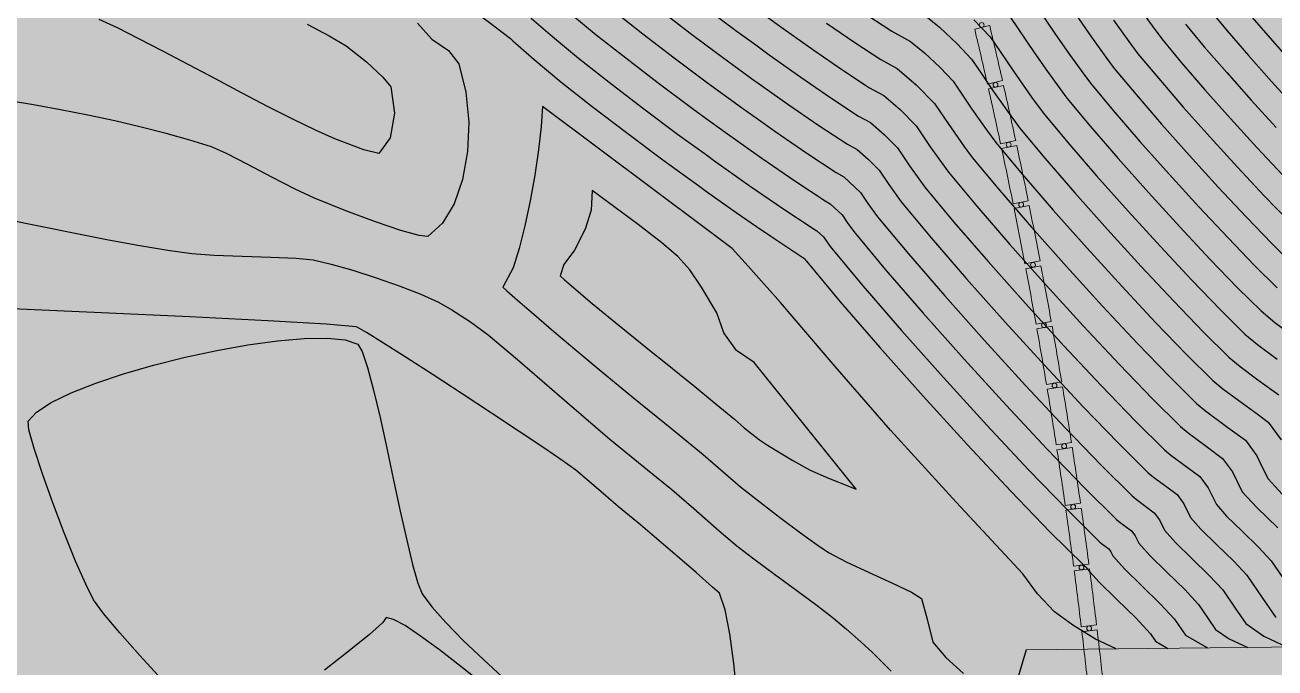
# Model space of a CAD drawing. Header units: millimetres. Extents: x -133 to 63340, y -143 to 109141.
# Drawn here: x 62345.86 to 62394.54, y 108650.02 to 108675.05 of the extents above; entities that cross this region are included whole.
import ezdxf

# ---------------------------------------------------------------- set-up
doc = ezdxf.new("R2010")
doc.units = ezdxf.units.MM
doc.header["$MEASUREMENT"] = 0
for name, color, linetype in [('colore lago', 131, 'Continuous'), ('curve livello 1m', 2, 'Continuous'), ('curve livello 5m', 7, 'Continuous'), ('LIN010CO', 2, 'Continuous'), ('LIN025CO', 7, 'Continuous'), ('Per+Mod Surf', 7, 'Continuous'), ('TRATTCOLO-32', 255, 'Continuous')]:
    doc.layers.add(name, color=color, linetype=linetype)
doc.layers.add('no_plot', color=5, linetype='Continuous', plot=False)

# ---------------------------------------------------------------- blocks, each defined once
blk = doc.blocks.new('barrageflott')
at = {"layer": 'TRATTCOLO-32'}
h = blk.add_hatch(color=256, dxfattribs=at)
h.paths.add_polyline_path([(-1.192, 14.374, 0.002639), (-1.506, 16.55), (-2.1, 16.462, -0.002639), (-1.786, 14.291)])
h.paths.add_polyline_path([(-1.534, 16.739, 0.002639), (-1.874, 18.912), (-2.466, 18.816, -0.002639), (-2.128, 16.649)])
h.paths.add_polyline_path([(-1.904, 19.099, 0.002639), (-2.268, 21.269), (-2.86, 21.166, -0.002639), (-2.496, 19.003)])
h.paths.add_polyline_path([(-2.301, 21.456, 0.002639), (-2.69, 23.621), (-3.28, 23.511, -0.002639), (-2.892, 21.353)])
h.paths.add_polyline_path([(-2.725, 23.808, 0.002639), (-3.139, 25.968), (-3.727, 25.852, -0.002639), (-3.315, 23.698)])
h.paths.add_polyline_path([(-3.176, 26.154, 0.002639), (-3.614, 28.31), (-4.202, 28.187, -0.002639), (-3.764, 26.038)])
h.paths.add_polyline_path([(-3.653, 28.496, 0.002639), (-4.117, 30.646), (-4.702, 30.516, -0.002639), (-4.24, 28.373)])
h.paths.add_polyline_path([(-4.158, 30.832, 0.002639), (-4.646, 32.976), (-5.23, 32.84, -0.002639), (-4.743, 30.702)])
h = blk.add_hatch(color=256, dxfattribs=at)
h.paths.add_polyline_path([(0.293, 0.116, 0.002639), (0.129, 2.309), (-0.469, 2.261, -0.002639), (-0.306, 0.074)])
h.paths.add_polyline_path([(0.114, 2.498, 0.002639), (-0.076, 4.69), (-0.673, 4.635, -0.002639), (-0.485, 2.45)])
h.paths.add_polyline_path([(-0.093, 4.879, 0.002639), (-0.307, 7.068), (-0.904, 7.007, -0.002639), (-0.69, 4.824)])
h.paths.add_polyline_path([(-0.327, 7.257, 0.002639), (-0.566, 9.444), (-1.162, 9.375, -0.002639), (-0.924, 7.195)])
h.paths.add_polyline_path([(-0.588, 9.633, 0.002639), (-0.852, 11.816), (-1.448, 11.741, -0.002639), (-1.184, 9.564)])
h.paths.add_polyline_path([(-0.876, 12.005, 0.002639), (-1.166, 14.185), (-1.76, 14.103, -0.002639), (-1.471, 11.929)])
at = {"layer": 'LIN010CO', "lineweight": 0}
for p, q in [((-5.23, 32.84), (-4.646, 32.976)), ((-4.743, 30.702), (-4.158, 30.832)), ((-4.702, 30.516), (-4.117, 30.646)), ((-4.24, 28.373), (-3.653, 28.496)), ((-4.202, 28.187), (-3.614, 28.31)), ((-3.764, 26.038), (-3.176, 26.154)), ((-3.727, 25.852), (-3.139, 25.968)), ((-3.315, 23.698), (-2.725, 23.808)), ((-3.28, 23.511), (-2.69, 23.621)), ((-2.892, 21.353), (-2.301, 21.456)), ((-2.86, 21.166), (-2.268, 21.269)), ((-2.496, 19.003), (-1.904, 19.099)), ((-2.466, 18.816), (-1.874, 18.912)), ((-2.128, 16.649), (-1.534, 16.739)), ((-2.1, 16.462), (-1.506, 16.55)), ((-1.786, 14.291), (-1.192, 14.374)), ((-1.76, 14.103), (-1.166, 14.185)), ((-1.471, 11.929), (-0.876, 12.005)), ((-1.448, 11.741), (-0.852, 11.816)), ((-1.184, 9.564), (-0.588, 9.633)), ((-1.162, 9.375), (-0.566, 9.444))]:
    blk.add_line(p, q, dxfattribs=at)
for centre in [(-4.959, 33.001), (-4.43, 30.674), (-3.927, 28.341), (-3.451, 26.003), (-3.002, 23.659), (-2.58, 21.311), (-2.185, 18.958), (-1.817, 16.6), (-1.476, 14.238), (-1.162, 11.873), (-0.875, 9.504)]:
    blk.add_circle(centre, 0.095, dxfattribs=at)
for radius, start, end in [(207.744, 12.51571, 13.12058), (208.344, 12.51571, 13.12058), (207.744, 11.85853, 12.4634), (208.344, 11.85853, 12.4634), (208.344, 11.20136, 11.80623), (207.744, 11.20136, 11.80623), (207.744, 10.54419, 11.14906), (208.344, 10.54419, 11.14906), (207.744, 9.88701, 10.49189), (208.344, 9.88701, 10.49189), (207.744, 9.22984, 9.83471), (208.344, 9.22984, 9.83471), (207.744, 8.57267, 9.17754), (208.344, 8.57267, 9.17754), (208.344, 7.9155, 8.52037), (207.744, 7.9155, 8.52037), (208.344, 7.25832, 7.86319), (207.744, 7.25832, 7.86319), (207.744, 6.60115, 7.20602), (208.344, 6.60115, 7.20602), (207.744, 5.94398, 6.54885), (208.344, 5.94398, 6.54885)]:
    blk.add_arc((-207.55, -14.318), radius, start, end, dxfattribs=at)

msp = doc.modelspace()

# ---------------------------------------------------------------- hatches: boundary and pattern name
at = {"layer": 'colore lago', "linetype": 'Continuous', "lineweight": 0}
msp.add_hatch(color=256, dxfattribs=at).paths.add_polyline_path([(62394.5204, 108712.2459), (62395.117, 108711.6764), (62395.6406, 108710.6293), (62394.8002, 108710.3922), (62399.2235, 108704.7825), (62412.5003, 108708.5285), (62413.2067, 108707.6326), (62407.7302, 108697.8512), (62412.1535, 108692.2416), (62412.9472, 108693.6591), (62412.9542, 108692.0976), (62414.0082, 108690.1294), (62414.5077, 108689.1966), (62414.9207, 108688.4253), (62415.1861, 108687.9297), (62415.5083, 108687.3279), (62416.2931, 108686.7942), (62417.1906, 108686.23), (62417.969, 108685.782), (62418.4846, 108685.537), (62419.1884, 108685.4527), (62419.9557, 108685.3699), (62420.4783, 108685.1894), (62421.2527, 108684.8739), (62422.0468, 108684.518), (62422.5163, 108684.2624), (62423.4994, 108683.254), (62424.8803, 108681.83), (62425.6772, 108681.0253), (62426.388, 108680.3128), (62426.9073, 108679.7976), (62427.1296, 108679.5849), (62427.6677, 108679.3514), (62428.2779, 108678.8906), (62429.1097, 108678.186), (62429.7272, 108677.6064), (62430.0884, 108677.2216), (62430.467, 108676.3439), (62430.811, 108675.2778), (62431.1702, 108674.5108), (62431.6141, 108674.232), (62432.1182, 108673.9293), (62432.7182, 108673.2212), (62433.3642, 108672.3188), (62433.9717, 108671.5972), (62434.4688, 108671.2781), (62434.9585, 108671.0103), (62435.4179, 108670.7577), (62435.9831, 108670.3933), (62436.7708, 108669.8635), (62437.6389, 108669.2648), (62438.4457, 108668.6941), (62439.3646, 108668.0159), (62440.4199, 108667.2144), (62441.2951, 108666.53), (62442.2044, 108665.791), (62443.0885, 108665.0571), (62443.8645, 108664.3988), (62444.449, 108663.8865), (62444.7591, 108663.591), (62445.3244, 108662.7111), (62445.8151, 108661.9895), (62446.4679, 108661.7513), (62448.1936, 108661.1408), (62446.5378, 108652.8014), (62446.3027, 108651.6172), (62440.9509, 108652.5219), (62435.4435, 108653.0423), (62429.8796, 108653.2134), (62424.3375, 108653.0217), (62418.7888, 108652.4748), (62413.313, 108651.5404), (62407.8947, 108650.2381), (62402.5829, 108648.6194), (62397.4028, 108646.6292), (62392.3471, 108644.2966), (62387.4709, 108641.6608), (62382.7641, 108638.6807), (62378.5736, 108635.667), (62374.4327, 108632.2574), (62370.3747, 108628.4632), (62367.341, 108625.2477), (62364.0711, 108621.403), (62361.5015, 108617.9735), (62358.4141, 108613.3566), (62355.6386, 108608.5282), (62353.1888, 108603.5582), (62351.0878, 108598.4147), (62349.3183, 108593.1368), (62347.9014, 108587.7584), (62346.8307, 108582.3046), (62346.1263, 108576.8084), (62345.7933, 108571.4278), (62345.8092, 108565.8708), (62346.181, 108560.3104), (62346.9476, 108554.8198), (62348.0569, 108549.3677), (62348.9382, 108546.1575), (62347.7101, 108543.5061), (62343.6536, 108541.931), (62342.917, 108542.5188), (62342.059, 108542.9833), (62341.337, 108543.1852), (62340.5752, 108542.9743), (62339.6342, 108542.4682), (62338.6626, 108541.9356), (62337.8087, 108541.6455), (62337.3125, 108541.7296), (62336.3871, 108541.9326), (62334.0999, 108542.5173), (62331.1652, 108543.3198), (62327.978, 108544.2057), (62324.9329, 108545.0408), (62322.4248, 108545.6908), (62321.6797, 108545.8539), (62320.815, 108546.034), (62320.3039, 108546.1522), (62319.6879, 108546.4466), (62318.9296, 108546.8157), (62317.7863, 108547.2996), (62316.4033, 108547.8555), (62314.8859, 108548.4511), (62313.3395, 108549.0541), (62311.8694, 108549.6324), (62310.5809, 108550.1538), (62309.5794, 108550.586), (62308.9211, 108550.911), (62307.8794, 108551.5619), (62304.9319, 108553.2472), (62301.7635, 108555.25), (62299.7834, 108556.5397), (62298.9389, 108745.4947), (62330.7416, 108763.2145), (62333.3772, 108761.0595), (62337.2747, 108758.1642), (62341.9795, 108755.3069), (62347.0136, 108752.0356), (62351.8854, 108748.4512), (62355.9183, 108746.3193), (62362.3694, 108741.3887), (62363.4846, 108740.874), (62364.5999, 108740.3594), (62363.7039, 108740.0266), (62362.3265, 108739.5151), (62367.187, 108734.2797), (62380.1191, 108739.0825), (62380.8954, 108738.2464), (62376.2242, 108728.0558), (62381.0848, 108722.8205), (62382.5581, 108726.0346), (62383.6394, 108725.543), (62383.921, 108725.2729), (62384.545, 108724.7826), (62385.3252, 108724.2188), (62386.1902, 108723.6166), (62387.0683, 108723.0109), (62387.888, 108722.4367), (62388.5779, 108721.9292), (62389.0664, 108721.5233), (62389.5101, 108720.9867), (62390.0985, 108720.2676), (62390.648, 108719.643), (62391.287, 108718.9268), (62391.6211, 108718.5385), (62391.925, 108717.8958), (62392.2269, 108717.0545), (62392.8338, 108715.1478), (62393.1436, 108714.2685), (62393.4608, 108713.5627)])

# ---------------------------------------------------------------- linework, layer by layer
at = {"layer": 'curve livello 5m', "color": 2, "flags": 128}
for points in [[(62344.5596, 108693.9935), (62347.128, 108691.3718), (62349.4417, 108689.016), (62350.7518, 108687.7365), (62350.7518, 108687.7365), (62351.0852, 108687.5023), (62354.5062, 108685.0518), (62357.8023, 108682.6784), (62360.7706, 108680.5293), (62363.2084, 108678.7517), (62364.9132, 108677.4929), (62365.682, 108676.9002), (62365.682, 108676.9002), (62366.3331, 108676.1727), (62367.1213, 108675.4841), (62368.112, 108674.6697), (62369.2612, 108673.7623), (62370.5249, 108672.7946), (62371.8591, 108671.7996), (62372.3929, 108671.4114)], [(62385.3503, 108675.634), (62385.9703, 108674.7135), (62386.5433, 108673.8997), (62387.0584, 108673.182), (62387.3609, 108672.776), (62388.2422, 108671.7178), (62389.2816, 108670.5173), (62390.4155, 108669.2441), (62391.5804, 108667.9677), (62392.7127, 108666.7579), (62393.7488, 108665.6842), (62394.6253, 108664.8163)], [(62391.9716, 108675.661), (62392.6742, 108674.8174), (62393.5029, 108673.8602), (62394.407, 108672.8451), (62395.3357, 108671.8275)], [(62377.0796, 108675.123), (62378.1775, 108674.3689), (62379.1851, 108673.7038), (62379.8273, 108673.3506), (62380.5713, 108672.7161), (62381.2824, 108671.9911), (62381.558, 108671.5856), (62381.9256, 108671.0398), (62382.4282, 108670.3293), (62382.7502, 108669.8909), (62383.8102, 108668.6182), (62385.0604, 108667.1743), (62386.4241, 108665.643), (62387.8251, 108664.1079), (62389.1869, 108662.6528), (62390.4331, 108661.3615), (62391.4873, 108660.3176), (62391.8329, 108660.0292), (62392.7084, 108659.3875), (62393.3854, 108658.8835), (62393.8289, 108658.2849), (62394.0593, 108657.8076), (62394.2714, 108657.3786), (62394.8166, 108656.788)], [(62372.3929, 108671.4114), (62373.2199, 108670.8099), (62374.3393, 108670.017)], [(62374.3393, 108670.017), (62374.5632, 108669.8585), (62375.8451, 108668.978), (62377.0216, 108668.2014), (62377.223, 108668.0907), (62377.6793, 108667.6644), (62377.881, 108667.3661), (62378.1395, 108667.0058), (62379.3782, 108665.5186), (62380.8391, 108663.8314), (62382.4327, 108662.0419), (62384.0698, 108660.2481), (62385.6612, 108658.5478), (62387.1174, 108657.0387), (62388.3493, 108655.8189), (62388.4594, 108655.727), (62388.9541, 108655.362), (62389.0954, 108655.1712), (62389.2364, 108654.8825), (62389.6692, 108654.3965), (62390.3297, 108653.7497), (62391.0259, 108653.0722), (62391.566, 108652.4937), (62391.9217, 108651.9666), (62392.2288, 108651.5258), (62392.7516, 108651.1612), (62393.4787, 108650.8196)]]:
    msp.add_lwpolyline(points, dxfattribs=at)
at = {"layer": 'LIN025CO', "color": 2, "linetype": 'Continuous', "lineweight": 0}
msp.add_line((62384.856, 108650.7293), (62411.0809, 108651.0039), dxfattribs=at)
at = {"layer": 'no_plot', "flags": 128}
for points in [[(62344.5623, 108697.4648), (62346.5174, 108695.5065), (62348.9384, 108693.0353), (62351.1192, 108690.8148), (62352.3541, 108689.6087), (62352.3541, 108689.6087), (62352.8343, 108689.2715), (62356.0589, 108686.9617), (62359.1657, 108684.7245), (62361.9636, 108682.6987), (62364.2616, 108681.0232), (62365.8684, 108679.8367), (62366.5931, 108679.2779), (62366.5931, 108679.2779), (62367.1996, 108678.6012), (62367.8123, 108677.9159), (62367.8123, 108677.9159), (62368.5552, 108677.2669), (62369.489, 108676.4992), (62370.5722, 108675.6439), (62371.7633, 108674.7318), (62372.3801, 108674.2719)], [(62345.5385, 108694.75), (62348.0332, 108692.2035), (62350.2805, 108689.9154), (62351.5529, 108688.6726), (62351.5529, 108688.6726), (62351.9598, 108688.3869), (62355.2826, 108686.0068), (62358.484, 108683.7015), (62361.3671, 108681.614), (62363.735, 108679.8875), (62365.3908, 108678.6648), (62366.1375, 108678.0891), (62366.1375, 108678.0891), (62366.6027, 108677.57), (62367.0727, 108677.0443), (62367.8383, 108676.3755), (62368.8005, 108675.5845), (62369.9167, 108674.7031), (62371.1441, 108673.7632), (62372.3865, 108672.8367)], [(62343.5806, 108693.237), (62346.2228, 108690.54), (62348.6029, 108688.1167), (62349.9506, 108686.8004), (62349.9506, 108686.8004), (62350.2107, 108686.6177), (62353.7299, 108684.0969), (62357.1205, 108681.6554), (62360.174, 108679.4446), (62362.6819, 108677.616), (62364.4355, 108676.3211), (62365.2264, 108675.7113), (62365.5936, 108675.3011), (62366.4044, 108674.5927), (62367.4235, 108673.7549), (62368.6057, 108672.8214), (62369.9057, 108671.826), (62371.2782, 108670.8024), (62372.3992, 108669.9871)], [(62345.3176, 108689.7082), (62347.7642, 108687.2173), (62349.1495, 108685.8643), (62349.1495, 108685.8643), (62349.3362, 108685.7331), (62352.9536, 108683.142), (62356.4388, 108680.6324), (62359.5775, 108678.3599), (62362.1553, 108676.4802), (62363.9579, 108675.1492), (62364.7708, 108674.5224), (62364.854, 108674.4295), (62365.6875, 108673.7013), (62366.735, 108672.8401), (62367.9502, 108671.8806), (62369.2864, 108670.8574), (62370.6973, 108669.8052), (62372.1362, 108668.7588), (62372.4056, 108668.568)], [(62389.1101, 108675.9051), (62389.7509, 108675.0122), (62390.1273, 108674.507), (62390.9014, 108673.5775), (62391.8144, 108672.5231), (62392.8104, 108671.4047), (62393.8336, 108670.2836), (62394.8281, 108669.221)], [(62372.3737, 108675.7072), (62372.3826, 108675.7004), (62373.6019, 108674.7911), (62374.3203, 108674.2685)], [(62374.314, 108675.6928), (62375.3873, 108674.9123), (62376.5763, 108674.0701), (62377.711, 108673.2908), (62378.7524, 108672.6033), (62379.3064, 108672.2986), (62379.9483, 108671.7512), (62380.5618, 108671.1257), (62381.1167, 108670.3051), (62381.5502, 108669.6921), (62381.8281, 108669.3139), (62382.9238, 108667.9983), (62384.2161, 108666.5058), (62385.6258, 108664.9228), (62387.0741, 108663.336), (62388.4818, 108661.8318), (62389.77, 108660.4969), (62390.8597, 108659.4178), (62391.1582, 108659.1687), (62391.9144, 108658.6145), (62392.4991, 108658.1792), (62392.8822, 108657.6622), (62393.2644, 108656.8793), (62393.828, 108656.2689), (62394.649, 108655.4738)], [(62378.644, 108675.4471), (62379.6178, 108674.8043), (62380.3481, 108674.4026), (62380.8857, 108673.9616), (62381.4987, 108673.3889), (62382.0031, 108672.8564), (62382.3165, 108672.3953), (62382.7346, 108671.7745), (62383.3061, 108670.9665), (62383.6723, 108670.4679), (62384.6966, 108669.2381), (62385.9046, 108667.8429), (62387.2224, 108666.3632), (62388.5762, 108664.8799), (62389.8921, 108663.4739), (62391.0963, 108662.226), (62392.1149, 108661.2173), (62392.5076, 108660.8896), (62393.1276, 108660.4305), (62393.8522, 108659.9079), (62394.2717, 108659.5878), (62394.2717, 108659.5878), (62394.7756, 108658.9076)], [(62380.869, 108675.4546), (62381.4715, 108674.9603), (62382.1584, 108674.3186), (62382.7237, 108673.7217), (62383.0749, 108673.205), (62383.5435, 108672.5093), (62384.184, 108671.6037), (62384.5945, 108671.0449), (62385.583, 108669.858), (62386.7489, 108668.5115), (62388.0207, 108667.0834), (62389.3272, 108665.6518), (62390.5972, 108664.2949), (62391.7594, 108663.0906), (62392.7425, 108662.1171), (62393.1823, 108661.7501), (62393.8767, 108661.2359), (62394.6881, 108660.6506)], [(62384.165, 108675.4524), (62384.5918, 108674.8243), (62385.1613, 108673.9788), (62385.6878, 108673.2312), (62386.1609, 108672.572), (62386.4387, 108672.1989), (62387.3558, 108671.0979), (62388.4374, 108669.8487), (62389.6173, 108668.5239), (62390.8293, 108667.1958), (62392.0075, 108665.9369), (62393.0857, 108664.8197), (62393.9977, 108663.9165), (62394.5316, 108663.4709), (62395.3748, 108662.8466)], [(62386.7792, 108675.4483), (62387.3989, 108674.5681), (62387.9559, 108673.7921), (62388.283, 108673.353), (62389.1286, 108672.3377), (62390.1259, 108671.1859), (62391.2138, 108669.9643), (62392.3315, 108668.7397), (62393.4178, 108667.5789), (62394.412, 108666.5488), (62395.2529, 108665.716)], [(62393.5606, 108675.4373), (62394.3472, 108674.5288), (62395.2053, 108673.5653)], [(62361.1541, 108675.1179), (62361.7073, 108674.5005), (62362.3608, 108674.0481), (62362.7602, 108673.5406), (62362.7602, 108673.5406), (62363.036, 108672.4262), (62363.1446, 108671.2653), (62363.0965, 108670.1166), (62362.9023, 108669.0391), (62362.5726, 108668.0913), (62362.118, 108667.3322), (62361.5491, 108666.8205), (62361.5491, 108666.8205), (62361.2182, 108666.8541), (62360.5052, 108667.0546), (62359.5159, 108667.3866), (62358.3564, 108667.8145), (62357.1326, 108668.3026), (62357.1326, 108668.3026), (62356.3856, 108668.6531), (62355.4772, 108669.1246), (62354.5419, 108669.6207), (62353.7139, 108670.0448), (62353.1276, 108670.3007), (62353.1276, 108670.3007), (62352.2831, 108670.5648), (62351.3623, 108670.824), (62350.3819, 108671.0751), (62349.3586, 108671.3152), (62348.3088, 108671.5413), (62347.2494, 108671.7504), (62346.1968, 108671.9396), (62345.1678, 108672.1058)], [(62356.8492, 108675.0797), (62357.7034, 108674.6303), (62358.3654, 108674.2306), (62358.3654, 108674.2306), (62359.1556, 108673.607), (62359.7999, 108673.0196), (62360.105, 108672.6447), (62360.105, 108672.6447), (62360.2541, 108671.6146), (62360.0806, 108670.6517), (62359.6365, 108670.0448), (62359.6365, 108670.0448), (62359.0521, 108670.1941), (62357.9278, 108670.6181), (62357.9278, 108670.6181), (62357.1719, 108670.954), (62356.2982, 108671.377), (62355.3374, 108671.8652), (62354.3201, 108672.3965), (62353.277, 108672.949), (62352.2387, 108673.5006), (62351.236, 108674.0292), (62350.2994, 108674.513), (62349.4596, 108674.9299), (62348.7474, 108675.2578)], [(62382.8181, 108675.2482), (62383.4443, 108674.5871), (62383.8334, 108674.0146), (62384.3524, 108673.244), (62385.0619, 108672.2409), (62385.5166, 108671.6219), (62386.4694, 108670.478), (62387.5931, 108669.1801), (62388.819, 108667.8036), (62390.0783, 108666.4238), (62391.3024, 108665.1159), (62392.4225, 108663.9551), (62393.3701, 108663.0168), (62393.857, 108662.6105), (62394.6258, 108662.0413)], [(62388.2545, 108675.2366), (62388.8534, 108674.4022), (62389.2051, 108673.93), (62390.015, 108672.9576), (62390.9702, 108671.8545), (62392.0121, 108670.6845), (62393.0825, 108669.5117), (62394.123, 108668.3999), (62395.0751, 108667.4133)], [(62391.0494, 108675.084), (62391.7878, 108674.1975), (62392.6587, 108673.1917), (62393.6087, 108672.1249), (62394.5846, 108671.0556)], [(62372.3801, 108674.2718), (62373.0209, 108673.7939), (62374.3036, 108672.8611), (62374.3267, 108672.8447)], [(62374.3203, 108674.2686), (62374.8454, 108673.8867), (62376.0731, 108673.0172), (62377.2446, 108672.2126), (62378.3197, 108671.5028), (62378.7856, 108671.2466), (62379.3253, 108670.7863), (62379.8412, 108670.2604), (62380.3078, 108669.5703), (62380.6723, 108669.0549), (62380.9059, 108668.7369), (62382.0374, 108667.3784), (62383.3718, 108665.8372), (62384.8276, 108664.2026), (62386.323, 108662.564), (62387.7766, 108661.0108), (62389.1069, 108659.6324), (62390.2321, 108658.5181), (62390.4835, 108658.3083), (62391.1204, 108657.8415), (62391.6129, 108657.4749), (62391.9355, 108657.0394), (62392.2574, 108656.3801), (62392.6527, 108655.9362), (62393.256, 108655.3455), (62393.8919, 108654.7266), (62394.3852, 108654.1982), (62394.8512, 108653.529)], [(62372.3865, 108672.8367), (62372.44, 108672.7967), (62373.7617, 108671.8355), (62374.333, 108671.4309)], [(62374.3267, 108672.8447), (62375.5698, 108671.9643), (62376.7781, 108671.1344), (62377.887, 108670.4024), (62378.2647, 108670.1946), (62378.7023, 108669.8215), (62379.1205, 108669.395), (62379.4988, 108668.8356), (62379.9838, 108668.1598), (62381.151, 108666.7585), (62382.5276, 108665.1686), (62384.0293, 108663.4824), (62385.572, 108661.792), (62387.0715, 108660.1898), (62388.4437, 108658.7678), (62389.6045, 108657.6184), (62389.8088, 108657.4479), (62390.3264, 108657.0685), (62390.7266, 108656.7706), (62390.9888, 108656.4167), (62391.2504, 108655.8809), (62391.6582, 108655.423), (62392.2806, 108654.8136), (62392.9366, 108654.1751), (62393.4455, 108653.63), (62394.0493, 108652.7355), (62394.5705, 108651.9872)], [(62372.4122, 108667.0928), (62366.0107, 108671.8689), (62365.9645, 108671.094), (62365.8633, 108670.1875), (62365.7168, 108669.2043), (62365.5352, 108668.1991), (62365.3281, 108667.2268), (62365.1056, 108666.3422), (62364.8776, 108665.6002), (62364.8776, 108665.6002), (62364.4753, 108664.8498), (62364.6295, 108664.7003), (62365.0475, 108664.3315), (62365.6762, 108663.789), (62366.4625, 108663.1181), (62367.3535, 108662.3644), (62368.2959, 108661.5734), (62368.2959, 108661.5734), (62369.5623, 108660.5377), (62371.0562, 108659.3306), (62372.2697, 108658.3368), (62372.2697, 108658.3368), (62373.0545, 108657.6564), (62373.7276, 108657.0756), (62373.7276, 108657.0756), (62374.4927, 108656.4712), (62375.2998, 108655.852), (62376.0667, 108655.2791), (62376.7113, 108654.8141), (62377.1514, 108654.5183), (62377.1514, 108654.5183), (62377.8369, 108654.1555), (62378.7307, 108653.7401), (62379.6435, 108653.3268), (62380.3861, 108652.97), (62380.7689, 108652.7245), (62380.9913, 108651.9245), (62381.2144, 108651.0279), (62381.7268, 108650.433), (62382.4091, 108649.8092)], [(62374.333, 108671.4309), (62375.0665, 108670.9114), (62376.3116, 108670.0562), (62377.4543, 108669.3019), (62377.7439, 108669.1427), (62378.3999, 108668.5297), (62378.6899, 108668.1008), (62379.0617, 108667.5828), (62380.2646, 108666.1386), (62381.6833, 108664.5), (62383.231, 108662.7622), (62384.8209, 108661.0201), (62386.3663, 108659.3688), (62387.7806, 108657.9033), (62388.9769, 108656.7186), (62389.1341, 108656.5874), (62389.8403, 108656.0663), (62390.0421, 108655.794), (62390.2434, 108655.3817), (62390.6637, 108654.9097), (62391.3051, 108654.2816), (62391.9812, 108653.6236), (62392.5057, 108653.0618), (62392.9855, 108652.351), (62393.3996, 108651.7565), (62394.1048, 108651.2647), (62395.018, 108650.8357)], [(62372.3992, 108669.9871), (62372.678, 108669.7843), (62374.06, 108668.8056), (62374.3456, 108668.6093)], [(62372.4056, 108668.5679), (62373.5567, 108667.7527), (62374.3519, 108667.2065)], [(62374.3456, 108668.6094), (62375.3787, 108667.8999), (62376.5889, 108667.1009), (62376.7021, 108667.0387), (62376.9587, 108666.799), (62377.072, 108666.6313), (62377.2174, 108666.4288), (62378.4918, 108664.8987), (62379.9948, 108663.1628), (62381.6344, 108661.3217), (62383.3188, 108659.4762), (62384.956, 108657.7268), (62386.4543, 108656.1742), (62387.7217, 108654.9192), (62387.7847, 108654.8666), (62388.0678, 108654.6577), (62388.1487, 108654.5485), (62388.2294, 108654.3833), (62388.6747, 108653.8832), (62389.3542, 108653.2178), (62390.0705, 108652.5207), (62390.6262, 108651.9255), (62391.0579, 108651.2951), (62391.9091, 108650.8031)], [(62345.1173, 108667.4951), (62346.4686, 108667.2184), (62347.8158, 108666.9457), (62349.1186, 108666.6898), (62350.3371, 108666.4635), (62351.4311, 108666.2797), (62352.3607, 108666.1512), (62353.2328, 108666.0863), (62354.319, 108666.0446), (62355.4412, 108666.0103), (62356.4217, 108665.9676), (62357.0824, 108665.9007), (62357.7898, 108665.7377), (62358.6304, 108665.5), (62359.5365, 108665.2104), (62360.44, 108664.8917), (62361.2732, 108664.5667), (62361.9682, 108664.2582), (62362.49, 108663.9569), (62363.206, 108663.489), (62363.9013, 108662.9949), (62365.0445, 108662.0281), (62366.9686, 108660.3626), (62368.6381, 108658.9328), (62369.4068, 108658.3041), (62370.3138, 108657.5713), (62371.0505, 108656.968), (62371.9062, 108656.2298), (62372.897, 108655.3638), (62373.5803, 108654.7793), (62374.2419, 108654.2704), (62375.0556, 108653.6708), (62375.9154, 108653.0442), (62376.7151, 108652.4544), (62377.3486, 108651.9648), (62377.856, 108651.5373), (62378.4169, 108651.0429), (62378.8631, 108650.6301), (62379.5953, 108649.9018)], [(62374.0285, 108665.6559), (62373.4065, 108666.351), (62372.4122, 108667.0928)], [(62374.3519, 108667.2065), (62374.9122, 108666.8217), (62376.1562, 108666.0005), (62376.1813, 108665.9867), (62376.238, 108665.9337), (62376.2631, 108665.8966), (62376.2952, 108665.8518), (62377.6054, 108664.2788), (62379.1506, 108662.4942), (62380.8361, 108660.6015), (62382.5677, 108658.7042), (62384.2509, 108656.9057), (62385.7912, 108655.3097), (62387.0941, 108654.0194), (62387.11, 108654.0061), (62387.1815, 108653.9534), (62387.202, 108653.9258), (62387.2224, 108653.884), (62387.6802, 108653.37), (62388.3788, 108652.6859), (62389.1152, 108651.9692), (62389.6865, 108651.3573), (62389.8871, 108651.0644), (62390.367, 108650.787)], [(62388.3489, 108650.7659), (62387.556, 108651.1512), (62386.6708, 108651.6836), (62385.9588, 108652.2034), (62385.9588, 108652.2034), (62385.2916, 108652.9081), (62384.7185, 108653.6912), (62382.1255, 108656.4721), (62379.5669, 108659.2847), (62379.5669, 108659.2847), (62377.4132, 108661.7523), (62375.2902, 108664.2463), (62374.0285, 108665.6559)], [(62373.5915, 108648.9302), (62373.4721, 108650.2018), (62373.316, 108651.3478), (62373.1271, 108652.2866), (62372.9089, 108652.9365), (62372.6418, 108653.1751), (62371.9936, 108653.7396), (62371.1712, 108654.451), (62370.3815, 108655.1305), (62369.8312, 108655.5992), (62369.4083, 108655.9437), (62368.9802, 108656.2923), (62368.103, 108657.0455), (62367.3093, 108657.7252), (62366.8255, 108658.0697), (62366.0695, 108658.5857), (62365.1128, 108659.2267), (62364.027, 108659.9457), (62362.8835, 108660.6962), (62361.7537, 108661.4315), (62360.7091, 108662.1047), (62359.8212, 108662.6693), (62359.1614, 108663.0785), (62358.8013, 108663.2855), (62358.7625, 108663.2986), (62357.6036, 108663.4052), (62355.3228, 108663.5371), (62352.2822, 108663.6857), (62348.8437, 108663.8425), (62345.3696, 108663.999)], [(62351.1805, 108649.5871), (62350.3307, 108650.5118), (62349.551, 108651.3952), (62348.9249, 108652.1482), (62348.5357, 108652.6818), (62348.5357, 108652.6818), (62348.2266, 108653.2808), (62347.8308, 108654.1844), (62347.3903, 108655.2789), (62346.947, 108656.4502), (62346.5427, 108657.5844), (62346.2194, 108658.5676), (62346.0188, 108659.2859), (62345.9829, 108659.6254), (62345.9829, 108659.6254), (62346.3079, 108659.9837), (62346.8811, 108660.3566), (62347.6634, 108660.7348), (62348.6154, 108661.1092), (62349.6978, 108661.4705), (62350.8713, 108661.8097), (62352.0966, 108662.1176), (62353.3344, 108662.3849), (62354.5454, 108662.6025), (62355.6903, 108662.7612), (62356.7298, 108662.8518), (62357.6245, 108662.8652), (62358.3353, 108662.7922), (62358.8227, 108662.6235), (62358.9986, 108662.338), (62359.207, 108661.7194), (62359.4404, 108660.8388), (62359.6915, 108659.7677), (62359.9531, 108658.5771), (62360.2177, 108657.3382), (62360.478, 108656.1224), (62360.7268, 108655.0008), (62360.9566, 108654.0446), (62361.1602, 108653.3251), (62361.3302, 108652.9134), (62361.7079, 108652.4081), (62362.2503, 108651.7967), (62362.9326, 108651.0992), (62363.7304, 108650.3354), (62364.6189, 108649.5251)], [(62363.7646, 108649.3362), (62362.8393, 108650.0783), (62362.0003, 108650.7294), (62361.2684, 108651.2676), (62360.6649, 108651.6707), (62360.2107, 108651.9168), (62359.9269, 108651.9837), (62359.9269, 108651.9837), (62359.7944, 108651.795), (62359.2785, 108651.3296), (62358.4866, 108650.686), (62357.5201, 108649.9389)]]:
    msp.add_lwpolyline(points, dxfattribs=at)
msp.add_lwpolyline([(62372.8039, 108663.8511), (62372.2054, 108664.8458), (62371.7468, 108665.5212), (62371.2807, 108666.042), (62370.66, 108666.5724), (62369.7376, 108667.2771), (62367.9532, 108668.6084), (62367.9061, 108667.836), (62367.6798, 108667.0959), (62367.6798, 108667.0959), (62367.2577, 108666.2834), (62366.8481, 108665.7236), (62366.7077, 108665.2826), (62366.7077, 108665.2826), (62366.8679, 108665.1249), (62367.9538, 108664.214), (62367.9538, 108664.214), (62368.8747, 108663.4497), (62369.6201, 108662.8411), (62370.2449, 108662.3389), (62370.8042, 108661.8941), (62371.3532, 108661.4575), (62371.9469, 108660.98), (62372.6405, 108660.4124), (62373.489, 108659.7057), (62373.8749, 108659.3718), (62374.4624, 108658.9058), (62374.7811, 108658.6949), (62375.76, 108658.0999), (62376.445, 108657.7237), (62377.1592, 108657.4061), (62378.2253, 108656.987), (62374.2644, 108661.9096), (62373.5736, 108662.3834), (62373.0836, 108663.0628)], close=True, dxfattribs=at)
at = {"layer": 'Per+Mod Surf', "color": 2, "linetype": 'Continuous'}
msp.add_line((62384.856, 108650.7293), (62382.2428, 108642.1084), dxfattribs=at)

# ---------------------------------------------------------------- block references
at = {"layer": 'curve livello 1m', "linetype": 'Continuous', "lineweight": 0, "rotation": 0.2553795768294865}
msp.add_blockref('barrageflott', (62388.222, 108642.0671), dxfattribs=at)

doc.saveas('drawing.dxf')
